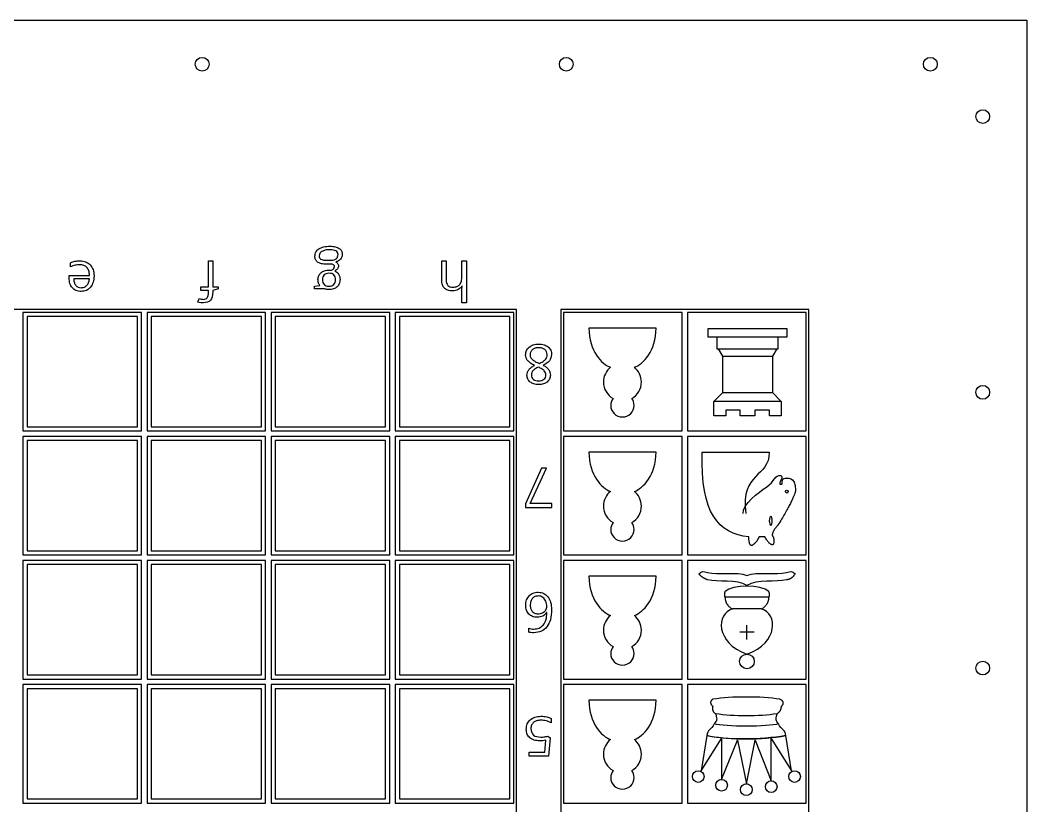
# Model space of a CAD drawing. Header units: millimetres. Extents: x 0 to 730, y -10 to 560.
# Drawn here: x 365 to 730, y 275 to 560 of the extents above; entities that cross this region are included whole.
import ezdxf

# ---------------------------------------------------------------- set-up
doc = ezdxf.new("R2010")
doc.units = ezdxf.units.MM
doc.layers.get('0').update_dxf_attribs({"linetype": 'CONTINUOUS'})

msp = doc.modelspace()

# ---------------------------------------------------------------- linework, layer by layer
for p, q in [((383.22, 470.54), (383.22, 471.99)), ((433.25, 463.24), (433.25, 472.68)), ((433.25, 472.68), (434.88, 472.68)), ((434.88, 472.68), (434.88, 463.24)), ((477.35, 471.51), (475.46, 471.51)), ((475.97, 472.94), (477.92, 472.94)), ((517.84, 465.7), (517.84, 472.68)), ((517.84, 472.68), (519.47, 472.68)), ((519.47, 472.68), (519.47, 465.76)), ((525.17, 472.68), (526.79, 472.68)), ((525.17, 467.08), (525.17, 472.68)), ((526.79, 472.68), (526.79, 457.48)), ((382.77, 466.4), (382.77, 467.43)), ((382.77, 467.43), (390.13, 467.43)), ((390.09, 466.11), (384.49, 466.11)), ((471.71, 463.51), (473.69, 463.74)), ((430.53, 463.24), (433.25, 463.24)), ((430.53, 461.98), (430.53, 463.24)), ((433.25, 461.98), (430.53, 461.98)), ((433.25, 461.28), (433.25, 461.98)), ((434.88, 463.24), (436.79, 463.24)), ((436.79, 462.5), (434.88, 461.92)), ((434.88, 461.92), (434.88, 461.33)), ((436.79, 463.24), (436.79, 462.5)), ((471.71, 462.48), (471.71, 463.51)), ((475.42, 462.48), (471.71, 462.48)), ((525.25, 463.46), (525.15, 463.46)), ((525.17, 457.48), (525.17, 462.08)), ((429.44, 457.73), (429.86, 459.02)), ((526.79, 457.48), (525.17, 457.48)), ((595.54, 448.33), (571.2, 448.33)), ((619.74, 438.13), (618.15, 440.78)), ((618.15, 440.78), (639.32, 440.78)), ((619.74, 424.9), (619.74, 438.13)), ((619.74, 438.13), (637.73, 438.13)), ((639.32, 440.78), (637.73, 438.13)), ((637.73, 438.13), (637.73, 424.9)), ((616.56, 421.73), (619.74, 424.9)), ((619.74, 424.9), (637.73, 424.9)), ((637.73, 424.9), (640.9, 421.73)), ((616.56, 416.44), (616.56, 421.73)), ((640.9, 421.73), (616.56, 421.73)), ((640.9, 421.73), (640.9, 416.44)), ((620.8, 416.44), (616.56, 416.44)), ((620.8, 418.55), (620.8, 416.44)), ((626.09, 418.55), (620.8, 418.55)), ((626.09, 416.44), (626.09, 418.55)), ((631.38, 416.44), (626.09, 416.44)), ((631.38, 418.55), (631.38, 416.44)), ((636.67, 418.55), (631.38, 418.55)), ((636.67, 416.44), (636.67, 418.55)), ((640.9, 416.44), (636.67, 416.44)), ((595.54, 403.33), (571.2, 403.33)), ((612.27, 403.3), (636.62, 403.3)), ((635.03, 372.61), (632.91, 372.61)), ((595.54, 358.33), (571.2, 358.33)), ((636.46, 350.65), (620.58, 350.65)), ((556, 345.08), (555.88, 345.08)), ((633.81, 346.42), (623.23, 346.42)), ((628.52, 335.3), (628.52, 340.6)), ((549.44, 338), (549.44, 339.41)), ((631.17, 337.95), (625.88, 337.95)), ((595.54, 313.33), (571.2, 313.33)), ((557.48, 306.71), (557.48, 305.14)), ((556.31, 300.23), (557.15, 299.7)), ((557.15, 299.7), (556.6, 293.02)), ((614.02, 300.47), (611.9, 287.77)), ((611.9, 287.77), (619.31, 299.41)), ((619.31, 299.41), (619.31, 284.59)), ((637.3, 284.06), (637.3, 299.41)), ((637.3, 299.41), (644.71, 287.77)), ((644.71, 287.77), (642.59, 300.47)), ((555.22, 294.5), (555.58, 298.8)), ((619.31, 284.59), (625.13, 298.88)), ((625.13, 298.88), (628.3, 283)), ((628.3, 283), (631.48, 298.88)), ((631.48, 298.88), (637.3, 284.06)), ((549.5, 294.5), (555.22, 294.5)), ((549.5, 293.02), (549.5, 294.5)), ((556.6, 293.02), (549.5, 293.02))]:
    msp.add_line(p, q)
for points in [[(730, -10), (0, -10), (0, 560), (730, 560)], [(545, 95), (545, 455), (185, 455), (185, 95)], [(366, 411), (409, 411), (409, 454), (366, 454)], [(411, 454), (411, 411), (454, 411), (454, 454)], [(499, 411), (499, 454), (456, 454), (456, 411)], [(544, 454), (501, 454), (501, 411), (544, 411)], [(651, 95), (651, 455), (561, 455), (561, 95)], [(605, 454), (562, 454), (562, 411), (605, 411)], [(650, 454), (607, 454), (607, 411), (650, 411)], [(367.5, 412.5), (407.5, 412.5), (407.5, 452.5), (367.5, 452.5)], [(452.5, 412.5), (452.5, 452.5), (412.5, 452.5), (412.5, 412.5)], [(457.5, 452.5), (457.5, 412.5), (497.5, 412.5), (497.5, 452.5)], [(542.5, 452.5), (502.5, 452.5), (502.5, 412.5), (542.5, 412.5)], [(643.02, 445.01), (614.45, 445.01), (614.45, 448.19), (643.02, 448.19)], [(639.85, 440.78), (639.85, 445.01), (617.62, 445.01), (617.62, 440.78)], [(409, 366), (409, 409), (366, 409), (366, 366)], [(411, 366), (454, 366), (454, 409), (411, 409)], [(499, 366), (499, 409), (456, 409), (456, 366)], [(544, 409), (501, 409), (501, 366), (544, 366)], [(562, 409), (562, 366), (605, 366), (605, 409)], [(607, 409), (607, 366), (650, 366), (650, 409)], [(407.5, 367.5), (407.5, 407.5), (367.5, 407.5), (367.5, 367.5)], [(412.5, 407.5), (412.5, 367.5), (452.5, 367.5), (452.5, 407.5)], [(457.5, 407.5), (457.5, 367.5), (497.5, 367.5), (497.5, 407.5)], [(542.5, 367.5), (542.5, 407.5), (502.5, 407.5), (502.5, 367.5)], [(554.08, 397.49), (548.24, 384.5), (548.24, 383.21), (557.74, 383.21), (557.74, 384.7), (549.96, 384.7), (555.88, 397.49)], [(409, 321), (409, 364), (366, 364), (366, 321)], [(407.5, 362.5), (367.5, 362.5), (367.5, 322.5), (407.5, 322.5)], [(454, 321), (454, 364), (411, 364), (411, 321)], [(412.5, 322.5), (452.5, 322.5), (452.5, 362.5), (412.5, 362.5)], [(456, 321), (499, 321), (499, 364), (456, 364)], [(457.5, 362.5), (457.5, 322.5), (497.5, 322.5), (497.5, 362.5)], [(544, 364), (501, 364), (501, 321), (544, 321)], [(502.5, 322.5), (542.5, 322.5), (542.5, 362.5), (502.5, 362.5)], [(562, 364), (562, 321), (605, 321), (605, 364)], [(607, 321), (650, 321), (650, 364), (607, 364)], [(409, 276), (409, 319), (366, 319), (366, 276)], [(411, 319), (411, 276), (454, 276), (454, 319)], [(499, 276), (499, 319), (456, 319), (456, 276)], [(544, 276), (544, 319), (501, 319), (501, 276)], [(605, 276), (605, 319), (562, 319), (562, 276)], [(650, 276), (650, 319), (607, 319), (607, 276)], [(407.5, 277.5), (407.5, 317.5), (367.5, 317.5), (367.5, 277.5)], [(412.5, 317.5), (412.5, 277.5), (452.5, 277.5), (452.5, 317.5)], [(457.5, 277.5), (497.5, 277.5), (497.5, 317.5), (457.5, 317.5)], [(542.5, 277.5), (542.5, 317.5), (502.5, 317.5), (502.5, 277.5)]]:
    msp.add_lwpolyline(points, close=True)
for centre in [(431, 544), (563, 544), (695, 544), (714, 525), (714, 425), (714, 325)]:
    msp.add_circle(centre, 2.5)
at = {"extrusion": (0, 0, -1)}
for centre, radius, start, end in [((-642.97, 389.01), 0.529, 0, 180), ((-642.97, 389.01), 0.529, -180, 0), ((-628.52, 327.37), 2.65, 0, 180), ((-628.52, 327.37), 2.65, -180, 0), ((-610.84, 285.65), 2.12, 0, 180), ((-610.84, 285.65), 2.12, -180, 0), ((-645.77, 285.65), 2.12, 0, 180), ((-645.77, 285.65), 2.12, -180, 0), ((-619.31, 282.48), 2.12, 0, 180), ((-619.31, 282.48), 2.12, -180, 0), ((-628.3, 280.89), 2.12, 0, 180), ((-637.3, 281.95), 2.12, 0, 180), ((-637.3, 281.95), 2.12, -180, 0), ((-628.3, 280.89), 2.12, -180, 0)]:
    msp.add_arc(centre, radius, start, end, dxfattribs=at)
msp.add_ellipse((637.15, 378.43), major_axis=(0, -1.59), ratio=0.333333, start_param=-1.570796, end_param=4.712389)
msp.add_ellipse((637.15, 378.43), major_axis=(0, -1.59), ratio=0.333333, start_param=-1.570796, end_param=4.712389)
for points, knots in [([(471.88, 474.34), (471.93, 474.9), (472.04, 475.99), (472.88, 476.7), (473.3, 477.06)], [0, 0, 0, 0, 0.1608858, 0.3172919, 0.3172919, 0.3172919, 0.3172919]), ([(473.3, 477.06), (473.87, 477.33), (475.17, 477.95), (476.62, 477.97), (477.44, 477.99)], [0, 0, 0, 0, 0.1880278, 0.4287708, 0.4287708, 0.4287708, 0.4287708]), ([(474.39, 476.12), (474.11, 475.91), (473.55, 475.49), (473.46, 474.81), (473.41, 474.48)], [0, 0, 0, 0, 0.1026849, 0.1990168, 0.1990168, 0.1990168, 0.1990168]), ([(477.42, 476.73), (476.82, 476.72), (475.77, 476.71), (474.8, 476.3), (474.39, 476.12)], [0, 0, 0, 0, 0.1784176, 0.3112135, 0.3112135, 0.3112135, 0.3112135]), ([(479.52, 476.28), (479.23, 476.41), (478.56, 476.71), (477.83, 476.72), (477.42, 476.73)], [0, 0, 0, 0, 0.0953911, 0.2170239, 0.2170239, 0.2170239, 0.2170239]), ([(477.44, 477.99), (478.07, 477.97), (479.2, 477.95), (480.21, 477.43), (480.66, 477.21)], [0, 0, 0, 0, 0.185976, 0.3351499, 0.3351499, 0.3351499, 0.3351499]), ([(480.26, 474.97), (480.23, 475.24), (480.17, 475.78), (479.74, 476.12), (479.52, 476.28)], [0, 0, 0, 0, 0.0782102, 0.1561259, 0.1561259, 0.1561259, 0.1561259]), ([(479.64, 473.47), (479.82, 473.67), (480.2, 474.1), (480.24, 474.67), (480.26, 474.97)], [0, 0, 0, 0, 0.0788417, 0.1669017, 0.1669017, 0.1669017, 0.1669017]), ([(480.66, 477.21), (480.99, 476.92), (481.66, 476.33), (481.75, 475.44), (481.79, 474.99)], [0, 0, 0, 0, 0.1270758, 0.2571027, 0.2571027, 0.2571027, 0.2571027]), ([(481.79, 474.99), (481.77, 474.68), (481.72, 474.06), (481.35, 473.56), (481.17, 473.31)], [0, 0, 0, 0, 0.0917542, 0.1819845, 0.1819845, 0.1819845, 0.1819845]), ([(383.22, 471.99), (383.5, 472.1), (384.02, 472.32), (384.58, 472.45), (384.84, 472.52)], [0, 0, 0, 0, 0.0892471, 0.1708363, 0.1708363, 0.1708363, 0.1708363]), ([(386.63, 471.26), (386.05, 471.23), (384.88, 471.17), (383.78, 470.75), (383.22, 470.54)], [0, 0, 0, 0, 0.1722908, 0.3501384, 0.3501384, 0.3501384, 0.3501384]), ([(384.84, 472.52), (385.12, 472.57), (385.73, 472.67), (386.35, 472.68), (386.69, 472.68)], [0, 0, 0, 0, 0.0852006, 0.1854364, 0.1854364, 0.1854364, 0.1854364]), ([(389.18, 470.29), (388.83, 470.57), (388.09, 471.18), (387.13, 471.23), (386.63, 471.26)], [0, 0, 0, 0, 0.1312816, 0.2791958, 0.2791958, 0.2791958, 0.2791958]), ([(386.69, 472.68), (387.42, 472.63), (388.82, 472.54), (389.91, 471.66), (390.42, 471.23)], [0, 0, 0, 0, 0.2147807, 0.4095359, 0.4095359, 0.4095359, 0.4095359]), ([(390.42, 471.23), (390.82, 470.68), (391.68, 469.48), (391.75, 468.01), (391.79, 467.22)], [0, 0, 0, 0, 0.2008143, 0.4321179, 0.4321179, 0.4321179, 0.4321179]), ([(472.8, 472.23), (472.53, 472.51), (471.97, 473.1), (471.91, 473.91), (471.88, 474.34)], [0, 0, 0, 0, 0.1129426, 0.2370286, 0.2370286, 0.2370286, 0.2370286]), ([(475.46, 471.51), (474.94, 471.52), (473.99, 471.55), (473.17, 472.02), (472.8, 472.23)], [0, 0, 0, 0, 0.1538422, 0.2790155, 0.2790155, 0.2790155, 0.2790155]), ([(473.41, 474.48), (473.42, 474.22), (473.45, 473.74), (473.79, 473.42), (473.95, 473.28)], [0, 0, 0, 0, 0.074457, 0.1362094, 0.1362094, 0.1362094, 0.1362094]), ([(473.95, 473.28), (474.2, 473.18), (474.85, 472.93), (475.55, 472.94), (475.97, 472.94)], [0, 0, 0, 0, 0.0814777, 0.2066935, 0.2066935, 0.2066935, 0.2066935]), ([(478.59, 471.29), (478.43, 471.36), (478.03, 471.51), (477.6, 471.51), (477.35, 471.51)], [0, 0, 0, 0, 0.0514774, 0.1264576, 0.1264576, 0.1264576, 0.1264576]), ([(477.92, 472.94), (478.26, 472.95), (478.88, 472.98), (479.4, 473.31), (479.64, 473.47)], [0, 0, 0, 0, 0.0991533, 0.1828217, 0.1828217, 0.1828217, 0.1828217]), ([(478.95, 470.64), (478.93, 470.78), (478.91, 471.05), (478.69, 471.21), (478.59, 471.29)], [0, 0, 0, 0, 0.03959258, 0.07778507, 0.07778507, 0.07778507, 0.07778507]), ([(481.17, 473.31), (480.93, 473.09), (480.43, 472.63), (479.77, 472.45), (479.43, 472.35)], [0, 0, 0, 0, 0.0953223, 0.2015588, 0.2015588, 0.2015588, 0.2015588]), ([(479.43, 472.35), (479.56, 472.28), (479.83, 472.14), (480.02, 471.9), (480.12, 471.78)], [0, 0, 0, 0, 0.04446271, 0.09039725, 0.09039725, 0.09039725, 0.09039725]), ([(480.39, 470.87), (480.38, 470.69), (480.36, 470.32), (480.17, 470), (480.08, 469.84)], [0, 0, 0, 0, 0.0558829, 0.1092636, 0.1092636, 0.1092636, 0.1092636]), ([(480.12, 471.78), (480.2, 471.64), (480.36, 471.36), (480.38, 471.04), (480.39, 470.87)], [0, 0, 0, 0, 0.04695493, 0.09583747, 0.09583747, 0.09583747, 0.09583747]), ([(390.13, 467.43), (390.09, 468), (390.03, 469.04), (389.44, 469.9), (389.18, 470.29)], [0, 0, 0, 0, 0.167844, 0.3066244, 0.3066244, 0.3066244, 0.3066244]), ([(391.79, 467.22), (391.75, 466.42), (391.69, 464.94), (390.89, 463.69), (390.52, 463.11)], [0, 0, 0, 0, 0.2343403, 0.4370839, 0.4370839, 0.4370839, 0.4370839]), ([(472.98, 465.88), (473.02, 466.37), (473.1, 467.33), (473.75, 468.04), (474.06, 468.39)], [0, 0, 0, 0, 0.1439033, 0.2801111, 0.2801111, 0.2801111, 0.2801111]), ([(474.06, 468.39), (474.47, 468.66), (475.37, 469.25), (476.44, 469.3), (477.02, 469.33)], [0, 0, 0, 0, 0.1459405, 0.3156329, 0.3156329, 0.3156329, 0.3156329]), ([(476.97, 468.19), (476.28, 468.09), (474.91, 467.91), (474.71, 466.55), (474.6, 465.88)], [0, 0, 0, 0, 0.1866914, 0.3693973, 0.3693973, 0.3693973, 0.3693973]), ([(478.73, 467.61), (478.49, 467.78), (477.96, 468.14), (477.32, 468.17), (476.97, 468.19)], [0, 0, 0, 0, 0.0872425, 0.1889093, 0.1889093, 0.1889093, 0.1889093]), ([(477.02, 469.33), (477.17, 469.33), (477.47, 469.32), (477.77, 469.27), (477.92, 469.25)], [0, 0, 0, 0, 0.04632491, 0.09008067, 0.09008067, 0.09008067, 0.09008067]), ([(477.92, 469.25), (478.22, 469.43), (478.76, 469.75), (478.89, 470.36), (478.95, 470.64)], [0, 0, 0, 0, 0.0994075, 0.1802165, 0.1802165, 0.1802165, 0.1802165]), ([(479.37, 465.91), (479.35, 466.25), (479.32, 466.89), (478.92, 467.38), (478.73, 467.61)], [0, 0, 0, 0, 0.0998967, 0.185573, 0.185573, 0.185573, 0.185573]), ([(480.08, 469.84), (479.95, 469.69), (479.67, 469.35), (479.3, 469.12), (479.09, 468.99)], [0, 0, 0, 0, 0.0593132, 0.1312411, 0.1312411, 0.1312411, 0.1312411]), ([(479.09, 468.99), (479.36, 468.85), (479.91, 468.57), (480.28, 468.08), (480.46, 467.82)], [0, 0, 0, 0, 0.0890007, 0.1816134, 0.1816134, 0.1816134, 0.1816134]), ([(480.46, 467.82), (480.62, 467.54), (480.93, 466.95), (480.97, 466.29), (480.99, 465.95)], [0, 0, 0, 0, 0.096396, 0.1968758, 0.1968758, 0.1968758, 0.1968758]), ([(383.93, 462.91), (383.59, 463.4), (382.87, 464.45), (382.8, 465.73), (382.77, 466.4)], [0, 0, 0, 0, 0.1766808, 0.3745256, 0.3745256, 0.3745256, 0.3745256]), ([(384.49, 466.11), (384.5, 465.64), (384.53, 464.8), (384.97, 464.08), (385.17, 463.76)], [0, 0, 0, 0, 0.1364542, 0.2484171, 0.2484171, 0.2484171, 0.2484171]), ([(385.17, 463.76), (385.43, 463.52), (385.99, 463.02), (386.73, 462.97), (387.13, 462.94)], [0, 0, 0, 0, 0.1032211, 0.2175487, 0.2175487, 0.2175487, 0.2175487]), ([(387.13, 462.94), (387.53, 462.97), (388.31, 463.03), (388.9, 463.54), (389.19, 463.78)], [0, 0, 0, 0, 0.1179329, 0.2276837, 0.2276837, 0.2276837, 0.2276837]), ([(389.19, 463.78), (389.42, 464.11), (389.91, 464.8), (390.03, 465.65), (390.09, 466.11)], [0, 0, 0, 0, 0.1172294, 0.2527965, 0.2527965, 0.2527965, 0.2527965]), ([(473.2, 464.64), (473.14, 464.83), (473, 465.23), (472.99, 465.66), (472.98, 465.88)], [0, 0, 0, 0, 0.0609384, 0.1269585, 0.1269585, 0.1269585, 0.1269585]), ([(473.69, 463.74), (473.6, 463.87), (473.4, 464.15), (473.27, 464.47), (473.2, 464.64)], [0, 0, 0, 0, 0.0473374, 0.1024029, 0.1024029, 0.1024029, 0.1024029]), ([(474.6, 465.88), (474.7, 465.18), (474.9, 463.77), (476.3, 463.57), (477, 463.47)], [0, 0, 0, 0, 0.1905749, 0.3801944, 0.3801944, 0.3801944, 0.3801944]), ([(477, 463.47), (477.35, 463.49), (478, 463.52), (478.51, 463.9), (478.75, 464.08)], [0, 0, 0, 0, 0.1020511, 0.1897409, 0.1897409, 0.1897409, 0.1897409]), ([(478.75, 464.08), (478.93, 464.33), (479.33, 464.87), (479.35, 465.54), (479.37, 465.91)], [0, 0, 0, 0, 0.0892224, 0.1965275, 0.1965275, 0.1965275, 0.1965275]), ([(480.99, 465.95), (480.96, 465.41), (480.9, 464.39), (480.24, 463.61), (479.93, 463.24)], [0, 0, 0, 0, 0.1578736, 0.2979108, 0.2979108, 0.2979108, 0.2979108]), ([(518.83, 462.73), (518.54, 463.12), (517.9, 464), (517.86, 465.09), (517.84, 465.7)], [0, 0, 0, 0, 0.1413978, 0.3187623, 0.3187623, 0.3187623, 0.3187623]), ([(519.47, 465.76), (519.48, 465.36), (519.5, 464.65), (519.89, 464.07), (520.06, 463.8)], [0, 0, 0, 0, 0.1152243, 0.2077768, 0.2077768, 0.2077768, 0.2077768]), ([(520.06, 463.8), (520.31, 463.62), (520.85, 463.2), (521.54, 463.17), (521.93, 463.16)], [0, 0, 0, 0, 0.0904221, 0.2017023, 0.2017023, 0.2017023, 0.2017023]), ([(521.93, 463.16), (522.44, 463.18), (523.36, 463.22), (524.07, 463.81), (524.39, 464.08)], [0, 0, 0, 0, 0.1479094, 0.2697001, 0.2697001, 0.2697001, 0.2697001]), ([(524.39, 464.08), (524.62, 464.47), (525.15, 465.4), (525.16, 466.47), (525.17, 467.08)], [0, 0, 0, 0, 0.1343657, 0.3150984, 0.3150984, 0.3150984, 0.3150984]), ([(387.11, 461.59), (386.48, 461.63), (385.27, 461.72), (384.37, 462.52), (383.93, 462.91)], [0, 0, 0, 0, 0.1825816, 0.3523252, 0.3523252, 0.3523252, 0.3523252]), ([(390.52, 463.11), (390.05, 462.67), (389.1, 461.76), (387.78, 461.64), (387.11, 461.59)], [0, 0, 0, 0, 0.1876354, 0.3837725, 0.3837725, 0.3837725, 0.3837725]), ([(434.88, 461.33), (434.76, 460.18), (434.55, 458), (432.43, 457.59), (431.43, 457.4)], [0, 0, 0, 0, 0.306974, 0.5835432, 0.5835432, 0.5835432, 0.5835432]), ([(432.82, 459.33), (432.94, 459.59), (433.24, 460.2), (433.25, 460.89), (433.25, 461.28)], [0, 0, 0, 0, 0.0860315, 0.2028821, 0.2028821, 0.2028821, 0.2028821]), ([(476.93, 462.29), (476.66, 462.29), (476.15, 462.31), (475.66, 462.43), (475.42, 462.48)], [0, 0, 0, 0, 0.079808, 0.1526687, 0.1526687, 0.1526687, 0.1526687]), ([(479.93, 463.24), (479.52, 462.96), (478.61, 462.36), (477.52, 462.31), (476.93, 462.29)], [0, 0, 0, 0, 0.1464963, 0.3201573, 0.3201573, 0.3201573, 0.3201573]), ([(521.77, 461.8), (521.18, 461.82), (520.1, 461.86), (519.22, 462.46), (518.83, 462.73)], [0, 0, 0, 0, 0.1733282, 0.314548, 0.314548, 0.314548, 0.314548]), ([(523.79, 462.25), (523.48, 462.12), (522.83, 461.85), (522.13, 461.82), (521.77, 461.8)], [0, 0, 0, 0, 0.1003024, 0.2079329, 0.2079329, 0.2079329, 0.2079329]), ([(525.15, 463.46), (524.97, 463.22), (524.6, 462.71), (524.06, 462.4), (523.79, 462.25)], [0, 0, 0, 0, 0.0901049, 0.1843952, 0.1843952, 0.1843952, 0.1843952]), ([(525.17, 462.08), (525.17, 462.34), (525.17, 462.8), (525.22, 463.26), (525.25, 463.46)], [0, 0, 0, 0, 0.0759529, 0.1379977, 0.1379977, 0.1379977, 0.1379977]), ([(431.43, 457.4), (431.12, 457.42), (430.44, 457.45), (429.79, 457.64), (429.44, 457.73)], [0, 0, 0, 0, 0.0926684, 0.2025443, 0.2025443, 0.2025443, 0.2025443]), ([(429.86, 459.02), (430.14, 458.93), (430.67, 458.77), (431.21, 458.73), (431.46, 458.72)], [0, 0, 0, 0, 0.0898308, 0.163463, 0.163463, 0.163463, 0.163463]), ([(431.46, 458.72), (431.74, 458.73), (432.27, 458.77), (432.64, 459.15), (432.82, 459.33)], [0, 0, 0, 0, 0.0812791, 0.153537, 0.153537, 0.153537, 0.153537]), ([(549.53, 441.43), (550, 441.74), (551.04, 442.41), (552.27, 442.46), (552.94, 442.49)], [0, 0, 0, 0, 0.167494, 0.3627841, 0.3627841, 0.3627841, 0.3627841]), ([(552.94, 442.49), (553.63, 442.47), (554.89, 442.43), (555.98, 441.78), (556.46, 441.49)], [0, 0, 0, 0, 0.2043067, 0.3719282, 0.3719282, 0.3719282, 0.3719282]), ([(548.28, 438.59), (548.33, 439.15), (548.42, 440.24), (549.16, 441.04), (549.53, 441.43)], [0, 0, 0, 0, 0.1627894, 0.3178999, 0.3178999, 0.3178999, 0.3178999]), ([(549.02, 436.48), (548.8, 436.8), (548.37, 437.44), (548.31, 438.21), (548.28, 438.59)], [0, 0, 0, 0, 0.1129364, 0.2273424, 0.2273424, 0.2273424, 0.2273424]), ([(550.71, 440.49), (550.48, 440.23), (549.99, 439.7), (549.93, 438.98), (549.9, 438.61)], [0, 0, 0, 0, 0.10126, 0.2096109, 0.2096109, 0.2096109, 0.2096109]), ([(549.9, 438.61), (549.94, 438.3), (550.01, 437.66), (550.44, 437.18), (550.66, 436.93)], [0, 0, 0, 0, 0.0914752, 0.188897, 0.188897, 0.188897, 0.188897]), ([(552.98, 441.17), (552.53, 441.15), (551.72, 441.12), (551.03, 440.69), (550.71, 440.49)], [0, 0, 0, 0, 0.1303159, 0.2400436, 0.2400436, 0.2400436, 0.2400436]), ([(555.26, 440.52), (554.94, 440.71), (554.24, 441.13), (553.42, 441.16), (552.98, 441.17)], [0, 0, 0, 0, 0.1094816, 0.241278, 0.241278, 0.241278, 0.241278]), ([(557.7, 438.65), (557.53, 437.86), (557.16, 436.12), (555.57, 435.29), (554.69, 434.83)], [0, 0, 0, 0, 0.2306072, 0.5092983, 0.5092983, 0.5092983, 0.5092983]), ([(556.08, 438.69), (556.05, 439.06), (555.99, 439.76), (555.5, 440.27), (555.26, 440.52)], [0, 0, 0, 0, 0.1062163, 0.2055644, 0.2055644, 0.2055644, 0.2055644]), ([(555.42, 436.88), (555.61, 437.15), (556, 437.69), (556.05, 438.35), (556.08, 438.69)], [0, 0, 0, 0, 0.0964954, 0.1958693, 0.1958693, 0.1958693, 0.1958693]), ([(556.46, 441.49), (556.82, 441.11), (557.57, 440.31), (557.65, 439.22), (557.7, 438.65)], [0, 0, 0, 0, 0.1523238, 0.3179431, 0.3179431, 0.3179431, 0.3179431]), ([(551.5, 434.74), (550.98, 434.99), (550.06, 435.44), (549.34, 436.16), (549.02, 436.48)], [0, 0, 0, 0, 0.1720072, 0.30523, 0.30523, 0.30523, 0.30523]), ([(549.4, 433.15), (549.67, 433.45), (550.28, 434.1), (551.07, 434.51), (551.5, 434.74)], [0, 0, 0, 0, 0.1191652, 0.2648794, 0.2648794, 0.2648794, 0.2648794]), ([(550.66, 436.93), (551, 436.67), (551.81, 436.06), (552.76, 435.7), (553.32, 435.5)], [0, 0, 0, 0, 0.1271179, 0.3027347, 0.3027347, 0.3027347, 0.3027347]), ([(553.32, 435.5), (553.75, 435.69), (554.53, 436.04), (555.15, 436.62), (555.42, 436.88)], [0, 0, 0, 0, 0.1415173, 0.2534059, 0.2534059, 0.2534059, 0.2534059]), ([(554.69, 434.83), (555.1, 434.59), (555.85, 434.15), (556.4, 433.49), (556.65, 433.19)], [0, 0, 0, 0, 0.1412931, 0.2572284, 0.2572284, 0.2572284, 0.2572284]), ([(548.74, 431.23), (548.77, 431.58), (548.83, 432.27), (549.21, 432.86), (549.4, 433.15)], [0, 0, 0, 0, 0.1021648, 0.206186, 0.206186, 0.206186, 0.206186]), ([(549.89, 428.72), (549.55, 429.06), (548.87, 429.75), (548.78, 430.73), (548.74, 431.23)], [0, 0, 0, 0, 0.138173, 0.2838432, 0.2838432, 0.2838432, 0.2838432]), ([(550.94, 432.85), (550.77, 432.62), (550.43, 432.15), (550.39, 431.57), (550.36, 431.28)], [0, 0, 0, 0, 0.0849757, 0.1704432, 0.1704432, 0.1704432, 0.1704432]), ([(550.36, 431.28), (550.39, 430.97), (550.44, 430.36), (550.86, 429.93), (551.07, 429.71)], [0, 0, 0, 0, 0.0902473, 0.1766515, 0.1766515, 0.1766515, 0.1766515]), ([(552.92, 434.11), (552.5, 433.93), (551.78, 433.62), (551.2, 433.08), (550.94, 432.85)], [0, 0, 0, 0, 0.1336653, 0.2355834, 0.2355834, 0.2355834, 0.2355834]), ([(555.04, 432.82), (554.78, 433.05), (554.14, 433.6), (553.37, 433.92), (552.92, 434.11)], [0, 0, 0, 0, 0.1042033, 0.2498554, 0.2498554, 0.2498554, 0.2498554]), ([(554.92, 429.72), (555.13, 429.93), (555.54, 430.37), (555.59, 430.97), (555.62, 431.28)], [0, 0, 0, 0, 0.0858318, 0.1754092, 0.1754092, 0.1754092, 0.1754092]), ([(555.62, 431.28), (555.59, 431.57), (555.55, 432.14), (555.21, 432.6), (555.04, 432.82)], [0, 0, 0, 0, 0.0847249, 0.1676296, 0.1676296, 0.1676296, 0.1676296]), ([(557.24, 431.21), (557.19, 430.72), (557.1, 429.76), (556.42, 429.07), (556.08, 428.74)], [0, 0, 0, 0, 0.1424783, 0.2809093, 0.2809093, 0.2809093, 0.2809093]), ([(556.65, 433.19), (556.82, 432.88), (557.17, 432.27), (557.21, 431.57), (557.24, 431.21)], [0, 0, 0, 0, 0.1036333, 0.208807, 0.208807, 0.208807, 0.208807]), ([(552.99, 427.81), (552.39, 427.84), (551.28, 427.88), (550.33, 428.46), (549.89, 428.72)], [0, 0, 0, 0, 0.1771129, 0.3283119, 0.3283119, 0.3283119, 0.3283119]), ([(551.07, 429.71), (551.34, 429.54), (551.94, 429.17), (552.64, 429.15), (553.01, 429.13)], [0, 0, 0, 0, 0.0945889, 0.2060532, 0.2060532, 0.2060532, 0.2060532]), ([(556.08, 428.74), (555.65, 428.47), (554.7, 427.89), (553.59, 427.84), (552.99, 427.81)], [0, 0, 0, 0, 0.1516479, 0.327146, 0.327146, 0.327146, 0.327146]), ([(553.01, 429.13), (553.39, 429.15), (554.08, 429.17), (554.66, 429.55), (554.92, 429.72)], [0, 0, 0, 0, 0.1096654, 0.2030205, 0.2030205, 0.2030205, 0.2030205]), ([(548.32, 347.72), (548.36, 348.41), (548.43, 349.7), (549.19, 350.73), (549.54, 351.22)], [0, 0, 0, 0, 0.2008051, 0.3773684, 0.3773684, 0.3773684, 0.3773684]), ([(549.54, 351.22), (550, 351.59), (550.96, 352.37), (552.2, 352.45), (552.84, 352.49)], [0, 0, 0, 0, 0.1723701, 0.3615378, 0.3615378, 0.3615378, 0.3615378]), ([(552.86, 351.13), (552.43, 351.1), (551.62, 351.05), (551, 350.51), (550.71, 350.26)], [0, 0, 0, 0, 0.1251038, 0.2383176, 0.2383176, 0.2383176, 0.2383176]), ([(552.84, 352.49), (553.54, 352.42), (554.92, 352.3), (555.88, 351.31), (556.36, 350.83)], [0, 0, 0, 0, 0.2030369, 0.4003419, 0.4003419, 0.4003419, 0.4003419]), ([(554.5, 350.62), (554.25, 350.77), (553.75, 351.07), (553.16, 351.11), (552.86, 351.13)], [0, 0, 0, 0, 0.08576, 0.1734811, 0.1734811, 0.1734811, 0.1734811]), ([(555.61, 349.24), (555.47, 349.52), (555.19, 350.05), (554.73, 350.44), (554.5, 350.62)], [0, 0, 0, 0, 0.0912927, 0.1787242, 0.1787242, 0.1787242, 0.1787242]), ([(556.36, 350.83), (556.74, 350.18), (557.57, 348.75), (557.63, 347.1), (557.66, 346.2)], [0, 0, 0, 0, 0.2215195, 0.4875997, 0.4875997, 0.4875997, 0.4875997]), ([(549.44, 344.58), (549.11, 345.02), (548.42, 345.95), (548.36, 347.11), (548.32, 347.72)], [0, 0, 0, 0, 0.1601403, 0.3403455, 0.3403455, 0.3403455, 0.3403455]), ([(550.71, 350.26), (550.49, 349.91), (549.99, 349.14), (549.96, 348.23), (549.94, 347.72)], [0, 0, 0, 0, 0.1215902, 0.2689163, 0.2689163, 0.2689163, 0.2689163]), ([(549.94, 347.72), (549.96, 347.29), (550, 346.48), (550.45, 345.8), (550.66, 345.49)], [0, 0, 0, 0, 0.1280922, 0.2383979, 0.2383979, 0.2383979, 0.2383979]), ([(555.56, 346.04), (555.69, 346.25), (555.94, 346.66), (555.98, 347.13), (556, 347.36)], [0, 0, 0, 0, 0.0726205, 0.1408283, 0.1408283, 0.1408283, 0.1408283]), ([(556, 347.36), (555.98, 347.69), (555.95, 348.34), (555.72, 348.94), (555.61, 349.24)], [0, 0, 0, 0, 0.0979516, 0.1931789, 0.1931789, 0.1931789, 0.1931789]), ([(552.48, 343.42), (551.88, 343.46), (550.74, 343.53), (549.86, 344.24), (549.44, 344.58)], [0, 0, 0, 0, 0.1752174, 0.3331507, 0.3331507, 0.3331507, 0.3331507]), ([(550.66, 345.49), (550.94, 345.25), (551.55, 344.74), (552.35, 344.7), (552.78, 344.68)], [0, 0, 0, 0, 0.1077739, 0.2334517, 0.2334517, 0.2334517, 0.2334517]), ([(555.88, 345.08), (555.45, 344.59), (554.55, 343.58), (553.2, 343.47), (552.48, 343.42)], [0, 0, 0, 0, 0.1864292, 0.391844, 0.391844, 0.391844, 0.391844]), ([(552.78, 344.68), (553.07, 344.69), (553.63, 344.72), (554.14, 344.93), (554.4, 345.04)], [0, 0, 0, 0, 0.0847144, 0.1662803, 0.1662803, 0.1662803, 0.1662803]), ([(554.4, 345.04), (554.63, 345.17), (555.08, 345.43), (555.4, 345.84), (555.56, 346.04)], [0, 0, 0, 0, 0.0786548, 0.1549386, 0.1549386, 0.1549386, 0.1549386]), ([(554.67, 340.57), (555.03, 341.17), (555.85, 342.55), (555.95, 344.17), (556, 345.08)], [0, 0, 0, 0, 0.2070457, 0.4765655, 0.4765655, 0.4765655, 0.4765655]), ([(557.66, 346.2), (557.63, 344.94), (557.58, 342.7), (556.5, 340.75), (556.02, 339.9)], [0, 0, 0, 0, 0.3702633, 0.6593277, 0.6593277, 0.6593277, 0.6593277]), ([(551.16, 339.13), (551.87, 339.18), (553.21, 339.26), (554.2, 340.15), (554.67, 340.57)], [0, 0, 0, 0, 0.2055505, 0.3887327, 0.3887327, 0.3887327, 0.3887327]), ([(556.02, 339.9), (555.38, 339.29), (554.04, 338), (552.17, 337.88), (551.18, 337.81)], [0, 0, 0, 0, 0.2561058, 0.5420303, 0.5420303, 0.5420303, 0.5420303]), ([(549.44, 339.41), (549.71, 339.33), (550.27, 339.16), (550.86, 339.14), (551.16, 339.13)], [0, 0, 0, 0, 0.0835922, 0.175502, 0.175502, 0.175502, 0.175502]), ([(551.18, 337.81), (550.85, 337.82), (550.26, 337.82), (549.69, 337.94), (549.44, 338)], [0, 0, 0, 0, 0.0990848, 0.1758195, 0.1758195, 0.1758195, 0.1758195]), ([(549.91, 306.23), (550.45, 306.6), (551.62, 307.39), (553.04, 307.45), (553.8, 307.49)], [0, 0, 0, 0, 0.1926992, 0.4162507, 0.4162507, 0.4162507, 0.4162507]), ([(553.8, 307.49), (554.52, 307.48), (555.8, 307.45), (556.97, 306.93), (557.48, 306.71)], [0, 0, 0, 0, 0.213544, 0.3797617, 0.3797617, 0.3797617, 0.3797617]), ([(548.5, 302.74), (548.55, 303.43), (548.64, 304.75), (549.5, 305.75), (549.91, 306.23)], [0, 0, 0, 0, 0.2012384, 0.3849662, 0.3849662, 0.3849662, 0.3849662]), ([(551.11, 305.27), (550.83, 304.95), (550.24, 304.29), (550.19, 303.4), (550.16, 302.93)], [0, 0, 0, 0, 0.1219093, 0.2588173, 0.2588173, 0.2588173, 0.2588173]), ([(553.78, 306.07), (553.26, 306.05), (552.29, 306.02), (551.48, 305.5), (551.11, 305.27)], [0, 0, 0, 0, 0.15404, 0.2834799, 0.2834799, 0.2834799, 0.2834799]), ([(555.78, 305.83), (555.45, 305.9), (554.79, 306.04), (554.11, 306.06), (553.78, 306.07)], [0, 0, 0, 0, 0.1025338, 0.2020926, 0.2020926, 0.2020926, 0.2020926]), ([(557.48, 305.14), (557.23, 305.28), (556.69, 305.58), (556.1, 305.74), (555.78, 305.83)], [0, 0, 0, 0, 0.0860378, 0.1838739, 0.1838739, 0.1838739, 0.1838739]), ([(549.79, 299.7), (549.41, 300.12), (548.63, 300.98), (548.54, 302.14), (548.5, 302.74)], [0, 0, 0, 0, 0.1634966, 0.339037, 0.339037, 0.339037, 0.339037]), ([(553.34, 298.59), (552.65, 298.62), (551.36, 298.68), (550.29, 299.38), (549.79, 299.7)], [0, 0, 0, 0, 0.2035359, 0.37819, 0.37819, 0.37819, 0.37819]), ([(550.16, 302.93), (550.36, 302.06), (550.79, 300.17), (552.76, 300.03), (553.82, 299.95)], [0, 0, 0, 0, 0.2414746, 0.5262927, 0.5262927, 0.5262927, 0.5262927]), ([(553.82, 299.95), (554.19, 299.97), (555.02, 300.01), (555.84, 300.15), (556.31, 300.23)], [0, 0, 0, 0, 0.1087193, 0.2500842, 0.2500842, 0.2500842, 0.2500842]), ([(555.58, 298.8), (555.21, 298.74), (554.47, 298.62), (553.72, 298.6), (553.34, 298.59)], [0, 0, 0, 0, 0.1131572, 0.224904, 0.224904, 0.224904, 0.224904])]:
    msp.add_open_spline(points, degree=3, knots=knots)
for points, degree in [([(571.2, 448.33), (571.2, 439.94), (575.86, 435.19), (579.04, 434.07)], 3), ([(587.7, 434.07), (590.87, 435.19), (595.54, 439.94), (595.54, 448.33)], 3), ([(579.04, 434.07), (577.48, 432.81), (576.49, 430.9), (576.49, 428.75)], 3), ([(590.25, 428.75), (590.25, 430.9), (589.25, 432.81), (587.7, 434.07)], 3), ([(576.49, 428.75), (576.49, 426.2), (577.9, 423.98), (579.96, 422.8)], 3), ([(586.78, 422.8), (588.84, 423.98), (590.25, 426.2), (590.25, 428.75)], 3), ([(579.96, 422.8), (579.44, 422.09), (579.13, 421.22), (579.13, 420.28)], 3), ([(579.13, 420.28), (579.13, 417.94), (581.03, 416.05), (583.37, 416.05)], 3), ([(583.37, 416.05), (585.71, 416.05), (587.6, 417.94), (587.6, 420.28)], 3), ([(587.6, 420.28), (587.6, 421.22), (587.29, 422.09), (586.78, 422.8)], 3), ([(571.2, 403.33), (571.2, 394.94), (575.86, 390.19), (579.04, 389.07)], 3), ([(587.7, 389.07), (590.87, 390.19), (595.54, 394.94), (595.54, 403.33)], 3), ([(629.21, 372.61), (618.1, 373.67), (611.75, 381.08), (612.27, 403.3)], 3), ([(636.62, 403.3), (636.62, 393.78), (626.03, 396.42), (628.15, 381.08)], 3), ([(635.56, 390.6), (638.73, 392.72), (638.54, 395.19), (640.85, 394.83)], 3), ([(640.85, 394.83), (641.95, 393.84), (639.36, 391.62), (640.85, 391.66)], 3), ([(627.09, 381.08), (626.69, 384.15), (632.97, 388.87), (635.56, 390.6)], 3), ([(640.85, 391.66), (641.91, 391.66), (640.65, 392.96), (641.91, 393.78)], 3), ([(641.91, 393.78), (642.97, 393.78), (646.14, 394.83), (646.14, 389.54)], 3), ([(579.04, 389.07), (577.48, 387.81), (576.49, 385.9), (576.49, 383.75)], 3), ([(590.25, 383.75), (590.25, 385.9), (589.25, 387.81), (587.7, 389.07)], 3), ([(646.14, 389.54), (646.14, 387.43), (639.79, 376.84)], 2), ([(576.49, 383.75), (576.49, 381.2), (577.9, 378.98), (579.96, 377.8)], 3), ([(586.78, 377.8), (588.84, 378.98), (590.25, 381.2), (590.25, 383.75)], 3), ([(579.96, 377.8), (579.44, 377.09), (579.13, 376.22), (579.13, 375.28)], 3), ([(587.6, 375.28), (587.6, 376.22), (587.29, 377.09), (586.78, 377.8)], 3), ([(639.79, 376.84), (637.79, 374.83), (637.67, 373.14)], 2), ([(579.13, 375.28), (579.13, 372.94), (581.03, 371.05), (583.37, 371.05)], 3), ([(583.37, 371.05), (585.71, 371.05), (587.6, 372.94), (587.6, 375.28)], 3), ([(630.27, 369.43), (629.21, 369.43), (629.21, 372.61)], 2), ([(632.91, 372.61), (632.09, 370.5), (630.27, 369.43)], 2), ([(638.2, 369.96), (637.15, 368.9), (635.03, 372.61)], 2), ([(637.67, 373.14), (638.45, 372.09), (638.2, 371.02), (638.2, 369.96)], 3), ([(571.2, 358.33), (571.2, 349.94), (575.86, 345.19), (579.04, 344.07)], 3), ([(587.7, 344.07), (590.87, 345.19), (595.54, 349.94), (595.54, 358.33)], 3), ([(611.06, 359.12), (611.78, 360.14), (612.8, 360.16), (614.23, 359.65)], 3), ([(614.23, 357), (612.49, 357.57), (611.06, 359.12)], 2), ([(614.23, 359.65), (617.82, 358.62), (624.93, 360.13), (628.52, 358.59)], 3), ([(628.52, 358.59), (632.11, 360.13), (639.22, 358.62), (642.81, 359.65)], 3), ([(642.81, 359.65), (644.24, 360.16), (645.27, 360.14), (645.98, 359.12)], 3), ([(645.98, 359.12), (644.55, 357.06), (642.81, 357)], 2), ([(628.52, 354.88), (624.93, 357.46), (617.82, 355.97), (614.23, 357)], 3), ([(636.46, 352.77), (633.81, 355.41), (623.23, 355.41), (620.58, 352.77)], 3), ([(642.81, 357), (639.22, 355.97), (632.11, 357.46), (628.52, 354.88)], 3), ([(620.58, 352.77), (620.05, 351.18), (620.58, 350.65)], 2), ([(620.58, 350.65), (620.58, 348), (623.23, 346.42)], 2), ([(633.81, 346.42), (636.46, 348), (636.46, 350.65)], 2), ([(636.46, 350.65), (636.99, 351.18), (636.46, 352.77)], 2), ([(579.04, 344.07), (577.48, 342.81), (576.49, 340.9), (576.49, 338.75)], 3), ([(590.25, 338.75), (590.25, 340.9), (589.25, 342.81), (587.7, 344.07)], 3), ([(623.23, 346.42), (617.41, 344.83), (616.88, 334.25), (628.52, 330.01)], 3), ([(628.52, 330.01), (640.16, 334.25), (639.63, 344.83), (633.81, 346.42)], 3), ([(576.49, 338.75), (576.49, 336.2), (577.9, 333.98), (579.96, 332.8)], 3), ([(586.78, 332.8), (588.84, 333.98), (590.25, 336.2), (590.25, 338.75)], 3), ([(579.96, 332.8), (579.44, 332.09), (579.13, 331.22), (579.13, 330.28)], 3), ([(587.6, 330.28), (587.6, 331.22), (587.29, 332.09), (586.78, 332.8)], 3), ([(579.13, 330.28), (579.13, 327.94), (581.03, 326.05), (583.37, 326.05)], 3), ([(583.37, 326.05), (585.71, 326.05), (587.6, 327.94), (587.6, 330.28)], 3), ([(640.48, 313.7), (633.6, 314.75), (623.01, 314.75), (616.13, 313.7)], 3), ([(571.2, 313.33), (571.2, 304.94), (575.86, 300.19), (579.04, 299.07)], 3), ([(587.7, 299.07), (590.87, 300.19), (595.54, 304.94), (595.54, 313.33)], 3), ([(616.13, 313.7), (614.55, 312.64), (616.13, 311.05)], 2), ([(616.13, 311.05), (615.6, 309.46), (617.19, 308.4)], 2), ([(639.42, 308.4), (641, 309.46), (641, 311.05)], 2), ([(641, 311.05), (642.59, 312.64), (640.48, 313.7)], 2), ([(617.19, 308.4), (617.72, 305.76), (617.72, 306.29), (616.66, 304.7)], 3), ([(639.42, 308.4), (633.07, 307.35), (623.54, 307.35), (617.19, 308.4)], 3), ([(639.95, 304.7), (638.89, 306.29), (638.89, 305.76), (639.42, 308.4)], 3), ([(616.66, 304.7), (615.6, 302.58), (614.02, 302.58), (614.02, 300.47)], 3), ([(639.95, 304.7), (636.24, 303.64), (620.37, 303.64), (616.66, 304.7)], 3), ([(642.59, 300.47), (642.59, 302.58), (641, 302.58), (639.95, 304.7)], 3), ([(614.02, 300.47), (623.01, 298.88), (633.6, 298.88), (642.59, 300.47)], 3), ([(642.59, 300.47), (633.6, 298.88), (620.37, 298.88), (614.02, 300.47)], 3), ([(579.04, 299.07), (577.48, 297.81), (576.49, 295.9), (576.49, 293.75)], 3), ([(590.25, 293.75), (590.25, 295.9), (589.25, 297.81), (587.7, 299.07)], 3), ([(576.49, 293.75), (576.49, 291.2), (577.9, 288.98), (579.96, 287.8)], 3), ([(586.78, 287.8), (588.84, 288.98), (590.25, 291.2), (590.25, 293.75)], 3), ([(579.96, 287.8), (579.44, 287.09), (579.13, 286.22), (579.13, 285.28)], 3), ([(579.13, 285.28), (579.13, 282.94), (581.03, 281.05), (583.37, 281.05)], 3), ([(583.37, 281.05), (585.71, 281.05), (587.6, 282.94), (587.6, 285.28)], 3), ([(587.6, 285.28), (587.6, 286.22), (587.29, 287.09), (586.78, 287.8)], 3)]:
    msp.add_open_spline(points, degree=degree)

doc.saveas('drawing.dxf')
